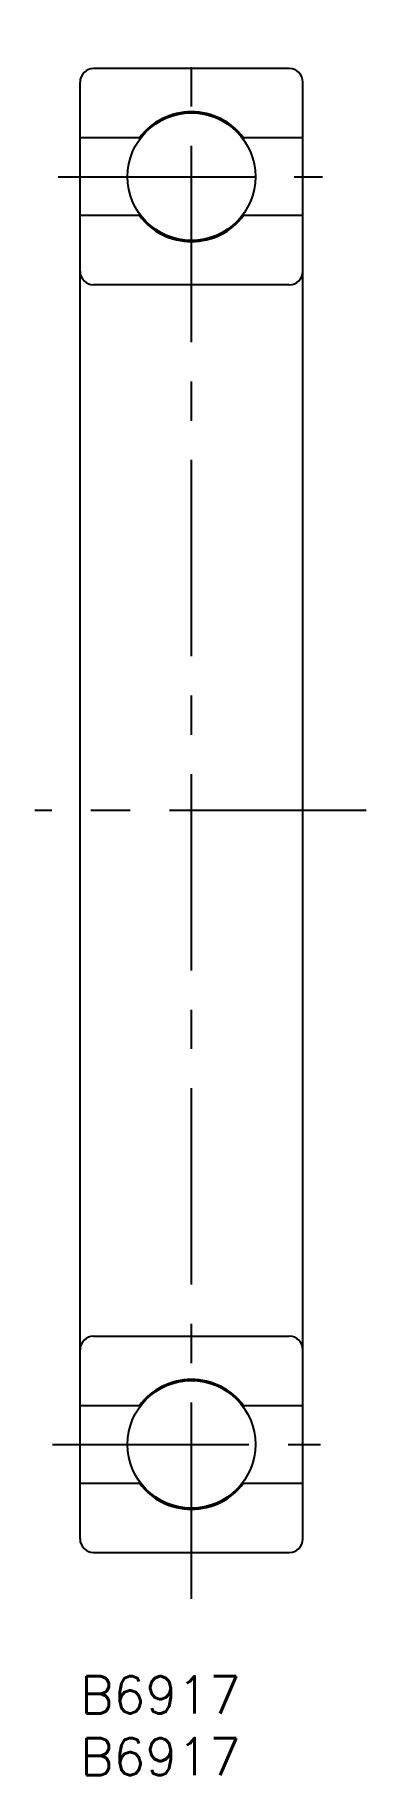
# Model space of a CAD drawing. Extents: x -4 to 23, y -8 to 133.
import ezdxf

# ---------------------------------------------------------------- set-up
doc = ezdxf.new("R2010")
doc.units = 0
doc.header["$LTSCALE"] = 0.5
doc.linetypes.add('CENTER', pattern=[50.8, 31.75, -6.35, 6.35, -6.35])
for name, color, linetype in [('MSM_CENTER', 1, 'CENTER'), ('MSM_CONTINUOUS', 7, 'CONTINUOUS'), ('MSM_PART_NUMBER', 7, 'CONTINUOUS')]:
    doc.layers.add(name, color=color, linetype=linetype)
doc.styles.get("Standard").update_dxf_attribs({"font": 'txt.shx', "height": 3, "bigfont": 'bigfont.shx'})

msp = doc.modelspace()

# ---------------------------------------------------------------- linework, layer by layer
at = {"layer": 'MSM_CENTER'}
for p, q in [((9, 6.27), (9, 132.72)), ((-1.76, 121.25), (19.57, 121.25)), ((23.11, 70), (-3.65, 70)), ((-2.23, 18.75), (19.43, 18.75))]:
    msp.add_line(p, q, dxfattribs=at)
at = {"layer": 'MSM_CONTINUOUS'}
for p, q in [((16.9, 130), (1.1, 130)), ((0, 11.1), (0, 128.9)), ((18, 11.1), (18, 128.9)), ((4.8, 124.4), (0, 124.4)), ((4.8, 124.4), (4.8, 124.25)), ((18, 124.4), (13.2, 124.4)), ((13.2, 124.4), (13.2, 124.25)), ((4.8, 118.1), (4.8, 118.25)), ((13.2, 118.1), (13.2, 118.25)), ((4.8, 118.1), (0, 118.1)), ((18, 118.1), (13.2, 118.1)), ((16.9, 112.5), (1.1, 112.5)), ((1.1, 27.5), (16.9, 27.5)), ((0, 21.9), (4.8, 21.9)), ((4.8, 21.9), (4.8, 21.75)), ((13.2, 21.9), (18, 21.9)), ((13.2, 21.9), (13.2, 21.75)), ((0, 15.6), (4.8, 15.6)), ((4.8, 15.6), (4.8, 15.75)), ((13.2, 15.6), (13.2, 15.75)), ((13.2, 15.6), (18, 15.6)), ((1.1, 10), (16.9, 10))]:
    msp.add_line(p, q, dxfattribs=at)
for centre in [(9, 121.25), (9, 18.75)]:
    msp.add_circle(centre, 5.16, dxfattribs=at)
for centre, radius, start, end in [((1.1, 128.9), 1.1, 90, 180), ((16.9, 128.9), 1.1, 360, 90), ((9, 121.25), 5.25, 36.8699, 143.1301), ((9, 121.25), 5.25, 216.8699, 323.1301), ((1.1, 113.6), 1.1, 180, 270), ((16.9, 113.6), 1.1, 270, 0), ((1.1, 26.4), 1.1, 90, 180), ((16.9, 26.4), 1.1, 360, 90), ((9, 18.75), 5.25, 36.8699, 143.1301), ((9, 18.75), 5.25, 216.8699, 323.1301), ((1.1, 11.1), 1.1, 180, 270), ((16.9, 11.1), 1.1, 270, 0)]:
    msp.add_arc(centre, radius, start, end, dxfattribs=at)

# ---------------------------------------------------------------- texts
at = {"layer": 'MSM_PART_NUMBER'}
for p in [(0, -3), (0, -8)]:
    msp.add_text('B6917', height=3, dxfattribs=at).set_placement(p)

doc.saveas('drawing.dxf')
